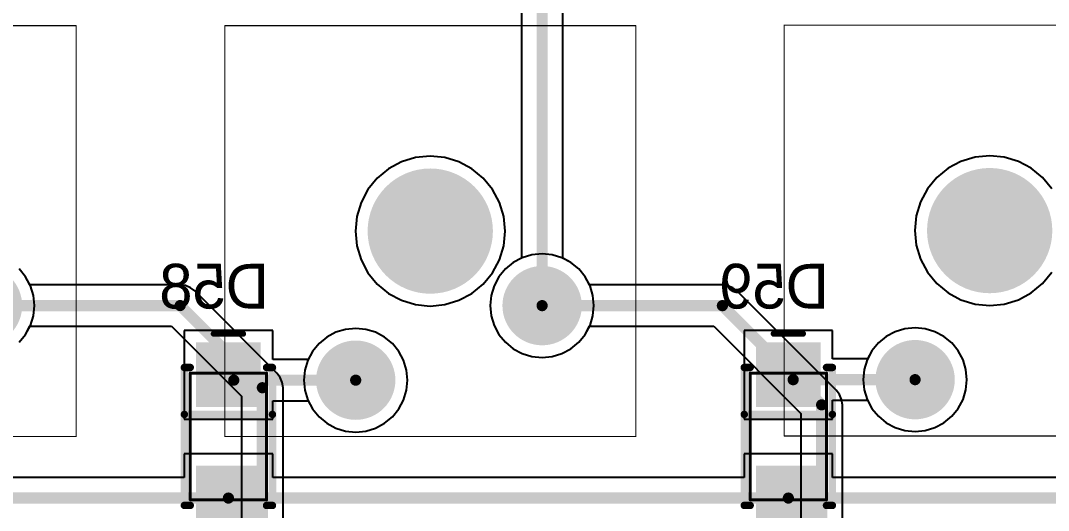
# Model space of a CAD drawing. Header units: millimetres. Extents: x 25 to 374, y 23 to 150.
# Drawn here: x 168.7 to 203.72, y 63.58 to 80.27 of the extents above; entities that cross this region are included whole.
import ezdxf

# ---------------------------------------------------------------- set-up
doc = ezdxf.new("R2010")
doc.units = ezdxf.units.MM
for name, color, linetype in [('BottomLayer', 5, 'Continuous'), ('BottomOverlay', 54, 'Continuous'), ('BottomPaste', 16, 'Continuous'), ('BottomSolder', 6, 'Continuous'), ('Mechanical1', 6, 'Continuous'), ('Mechanical13', 56, 'Continuous'), ('Mechanical15', 56, 'Continuous'), ('MultiLayer', 9, 'Continuous'), ('PadHoleLayer', 156, 'Continuous'), ('TopLayer', 1, 'Continuous'), ('TopSolder', 216, 'Continuous')]:
    doc.layers.add(name, color=color, linetype=linetype)

# ---------------------------------------------------------------- blocks, each defined once
blk = doc.blocks.new('SMA_DO_214AC__S1_B_86')
at = {"layer": 'BottomLayer'}
for points in [[(-1.1, -1), (-1.1, 1), (-3.1, -1), (-3.1, 1)], [(3.1, -1), (3.1, 1), (1.1, -1), (1.1, 1)]]:
    blk.add_solid(points, dxfattribs=at)
at = {"layer": 'BottomOverlay', "const_width": 0.254}
for points in [[(-2.35, 1.3), (-2.35, 1.5)], [(2.35, 1.5), (-2.35, 1.5)], [(-0.75, -1.5), (-0.75, 1.5)], [(2.35, 1.3), (2.35, 1.5)], [(-2.35, -1.5), (-2.35, -1.3)], [(2.35, -1.5), (-2.35, -1.5)], [(2.35, -1.5), (2.35, -1.3)]]:
    blk.add_lwpolyline(points, dxfattribs=at)
at = {"layer": 'BottomOverlay', "const_width": 0.127}
for points in [[(-2.414, 1.5, 1), (-2.287, 1.5, 1)], [(-2.414, 1.5, 1), (-2.287, 1.5, 1)], [(-2.414, 1.3, 1), (-2.287, 1.3, 1)], [(-0.814, 1.5, 1), (-0.687, 1.5, 1)], [(2.287, 1.5, 1), (2.414, 1.5, 1)], [(2.287, 1.5, 1), (2.414, 1.5, 1)], [(2.287, 1.3, 1), (2.414, 1.3, 1)], [(-2.414, -1.3, 1), (-2.287, -1.3, 1)], [(-2.414, -1.5, 1), (-2.287, -1.5, 1)], [(-2.414, -1.5, 1), (-2.287, -1.5, 1)], [(-0.814, -1.5, 1), (-0.687, -1.5, 1)], [(2.287, -1.3, 1), (2.414, -1.3, 1)], [(2.287, -1.5, 1), (2.414, -1.5, 1)], [(2.287, -1.5, 1), (2.414, -1.5, 1)]]:
    blk.add_lwpolyline(points, format="xyb", close=True, dxfattribs=at)
at = {"layer": 'BottomPaste'}
for points in [[(-1.1, -1), (-1.1, 1), (-3.1, -1), (-3.1, 1)], [(3.1, -1), (3.1, 1), (1.1, -1), (1.1, 1)]]:
    blk.add_solid(points, dxfattribs=at)
at = {"layer": 'BottomSolder'}
for points in [[(-0.998, -1.102), (-0.998, 1.102), (-3.202, -1.102), (-3.202, 1.102)], [(3.202, -1.102), (3.202, 1.102), (0.998, -1.102), (0.998, 1.102)]]:
    blk.add_solid(points, dxfattribs=at)
at = {"layer": 'Mechanical13', "const_width": 0.1}
for points in [[(2.16, 1.3), (-2.16, 1.3)], [(-2.16, -1.3), (-2.16, 1.3)], [(2.16, -1.3), (2.16, 1.3)], [(2.16, -1.3), (-2.16, -1.3)]]:
    blk.add_lwpolyline(points, dxfattribs=at)
at = {"layer": 'Mechanical13', "const_width": 0.05}
for points in [[(-2.185, 1.3, 1), (-2.135, 1.3, 1)], [(-2.185, 1.3, 1), (-2.135, 1.3, 1)], [(2.135, 1.3, 1), (2.185, 1.3, 1)], [(2.135, 1.3, 1), (2.185, 1.3, 1)], [(-2.185, -1.3, 1), (-2.135, -1.3, 1)], [(-2.185, -1.3, 1), (-2.135, -1.3, 1)], [(2.135, -1.3, 1), (2.185, -1.3, 1)], [(2.135, -1.3, 1), (2.185, -1.3, 1)]]:
    blk.add_lwpolyline(points, format="xyb", close=True, dxfattribs=at)
at = {"layer": 'Mechanical15', "const_width": 0.203}
for points in [[(-3.5, -0.5), (-3.5, 0.5)], [(3.9, -0.5), (3.9, 0.5)], [(4.4, 0), (3.4, 0)]]:
    blk.add_lwpolyline(points, dxfattribs=at)
at = {"layer": 'Mechanical15', "const_width": 0.102}
for points in [[(-3.551, 0.5, 1), (-3.449, 0.5, 1)], [(3.849, 0.5, 1), (3.951, 0.5, 1)], [(3.349, 0, 1), (3.451, 0, 1)], [(4.349, 0, 1), (4.451, 0, 1)], [(-3.551, -0.5, 1), (-3.449, -0.5, 1)], [(3.849, -0.5, 1), (3.951, -0.5, 1)]]:
    blk.add_lwpolyline(points, format="xyb", close=True, dxfattribs=at)
blk = doc.blocks.new('SMA_DO_214AC__S1_B_87')
at = {"layer": 'BottomLayer'}
for points in [[(-1.1, -1), (-1.1, 1), (-3.1, -1), (-3.1, 1)], [(3.1, -1), (3.1, 1), (1.1, -1), (1.1, 1)]]:
    blk.add_solid(points, dxfattribs=at)
at = {"layer": 'BottomOverlay', "const_width": 0.254}
for points in [[(-2.35, 1.3), (-2.35, 1.5)], [(2.35, 1.5), (-2.35, 1.5)], [(-0.75, -1.5), (-0.75, 1.5)], [(2.35, 1.3), (2.35, 1.5)], [(-2.35, -1.5), (-2.35, -1.3)], [(2.35, -1.5), (-2.35, -1.5)], [(2.35, -1.5), (2.35, -1.3)]]:
    blk.add_lwpolyline(points, dxfattribs=at)
at = {"layer": 'BottomOverlay', "const_width": 0.127}
for points in [[(-2.414, 1.5, 1), (-2.287, 1.5, 1)], [(-2.414, 1.5, 1), (-2.287, 1.5, 1)], [(-2.414, 1.3, 1), (-2.287, 1.3, 1)], [(-0.814, 1.5, 1), (-0.687, 1.5, 1)], [(2.287, 1.5, 1), (2.414, 1.5, 1)], [(2.287, 1.5, 1), (2.414, 1.5, 1)], [(2.287, 1.3, 1), (2.414, 1.3, 1)], [(-2.414, -1.3, 1), (-2.287, -1.3, 1)], [(-2.414, -1.5, 1), (-2.287, -1.5, 1)], [(-2.414, -1.5, 1), (-2.287, -1.5, 1)], [(-0.814, -1.5, 1), (-0.687, -1.5, 1)], [(2.287, -1.3, 1), (2.414, -1.3, 1)], [(2.287, -1.5, 1), (2.414, -1.5, 1)], [(2.287, -1.5, 1), (2.414, -1.5, 1)]]:
    blk.add_lwpolyline(points, format="xyb", close=True, dxfattribs=at)
at = {"layer": 'BottomPaste'}
for points in [[(-1.1, -1), (-1.1, 1), (-3.1, -1), (-3.1, 1)], [(3.1, -1), (3.1, 1), (1.1, -1), (1.1, 1)]]:
    blk.add_solid(points, dxfattribs=at)
at = {"layer": 'BottomSolder'}
for points in [[(-0.998, -1.102), (-0.998, 1.102), (-3.202, -1.102), (-3.202, 1.102)], [(3.202, -1.102), (3.202, 1.102), (0.998, -1.102), (0.998, 1.102)]]:
    blk.add_solid(points, dxfattribs=at)
at = {"layer": 'Mechanical13', "const_width": 0.1}
for points in [[(2.16, 1.3), (-2.16, 1.3)], [(-2.16, -1.3), (-2.16, 1.3)], [(2.16, -1.3), (2.16, 1.3)], [(2.16, -1.3), (-2.16, -1.3)]]:
    blk.add_lwpolyline(points, dxfattribs=at)
at = {"layer": 'Mechanical13', "const_width": 0.05}
for points in [[(-2.185, 1.3, 1), (-2.135, 1.3, 1)], [(-2.185, 1.3, 1), (-2.135, 1.3, 1)], [(2.135, 1.3, 1), (2.185, 1.3, 1)], [(2.135, 1.3, 1), (2.185, 1.3, 1)], [(-2.185, -1.3, 1), (-2.135, -1.3, 1)], [(-2.185, -1.3, 1), (-2.135, -1.3, 1)], [(2.135, -1.3, 1), (2.185, -1.3, 1)], [(2.135, -1.3, 1), (2.185, -1.3, 1)]]:
    blk.add_lwpolyline(points, format="xyb", close=True, dxfattribs=at)
at = {"layer": 'Mechanical15', "const_width": 0.203}
for points in [[(-3.5, -0.5), (-3.5, 0.5)], [(3.9, -0.5), (3.9, 0.5)], [(4.4, 0), (3.4, 0)]]:
    blk.add_lwpolyline(points, dxfattribs=at)
at = {"layer": 'Mechanical15', "const_width": 0.102}
for points in [[(-3.551, 0.5, 1), (-3.449, 0.5, 1)], [(3.849, 0.5, 1), (3.951, 0.5, 1)], [(3.349, 0, 1), (3.451, 0, 1)], [(4.349, 0, 1), (4.451, 0, 1)], [(-3.551, -0.5, 1), (-3.449, -0.5, 1)], [(3.849, -0.5, 1), (3.951, -0.5, 1)]]:
    blk.add_lwpolyline(points, format="xyb", close=True, dxfattribs=at)
blk = doc.blocks.new('MX_SW_3_177')
at = {"layer": 'BottomLayer'}
for points, const_width in [([(-1.016, 0, 1), (1.016, 0, 1)], 2.032), ([(3.185, -2.54, 1), (4.435, -2.54, 1)], 1.25), ([(-3.165, -5.08, 1), (-1.915, -5.08, 1)], 1.25)]:
    blk.add_lwpolyline(points, format="xyb", close=True, dxfattribs=dict(at, const_width=const_width))
at = {"layer": 'BottomSolder'}
for points, const_width in [([(-1.067, 0, 1), (1.067, 0, 1)], 2.134), ([(3.134, -2.54, 1), (4.486, -2.54, 1)], 1.352), ([(-3.216, -5.08, 1), (-1.864, -5.08, 1)], 1.352)]:
    blk.add_lwpolyline(points, format="xyb", close=True, dxfattribs=dict(at, const_width=const_width))
at = {"layer": 'Mechanical1', "const_width": 0.0381}
for points in [[(-7, -7), (-7, 7)], [(-7, 7), (7, 7)], [(7, -7), (7, 7)], [(-7, -7), (7, -7)]]:
    blk.add_lwpolyline(points, dxfattribs=at)
at = {"layer": 'Mechanical1', "const_width": 0.0191}
for points in [[(-7.01, 7, 1), (-6.99, 7, 1)], [(-7.01, 7, 1), (-6.99, 7, 1)], [(6.99, 7, 1), (7.01, 7, 1)], [(6.99, 7, 1), (7.01, 7, 1)], [(-7.01, -7, 1), (-6.99, -7, 1)], [(-7.01, -7, 1), (-6.99, -7, 1)], [(6.99, -7, 1), (7.01, -7, 1)], [(6.99, -7, 1), (7.01, -7, 1)]]:
    blk.add_lwpolyline(points, format="xyb", close=True, dxfattribs=at)
at = {"layer": 'MultiLayer'}
for points, const_width in [([(-1.016, 0, 1), (1.016, 0, 1)], 2.032), ([(3.185, -2.54, 1), (4.435, -2.54, 1)], 1.25), ([(-3.165, -5.08, 1), (-1.915, -5.08, 1)], 1.25)]:
    blk.add_lwpolyline(points, format="xyb", close=True, dxfattribs=dict(at, const_width=const_width))
at = {"layer": 'PadHoleLayer'}
for points, const_width in [([(-1.016, 0, 1), (1.016, 0, 1)], 2.032), ([(3.435, -2.54, 1), (4.185, -2.54, 1)], 0.75), ([(-2.915, -5.08, 1), (-2.165, -5.08, 1)], 0.75)]:
    blk.add_lwpolyline(points, format="xyb", close=True, dxfattribs=dict(at, const_width=const_width))
at = {"layer": 'TopLayer'}
for points, const_width in [([(-1.016, 0, 1), (1.016, 0, 1)], 2.032), ([(3.185, -2.54, 1), (4.435, -2.54, 1)], 1.25), ([(-3.165, -5.08, 1), (-1.915, -5.08, 1)], 1.25)]:
    blk.add_lwpolyline(points, format="xyb", close=True, dxfattribs=dict(at, const_width=const_width))
at = {"layer": 'TopSolder'}
for points, const_width in [([(-1.067, 0, 1), (1.067, 0, 1)], 2.134), ([(3.134, -2.54, 1), (4.486, -2.54, 1)], 1.352), ([(-3.216, -5.08, 1), (-1.864, -5.08, 1)], 1.352)]:
    blk.add_lwpolyline(points, format="xyb", close=True, dxfattribs=dict(at, const_width=const_width))
blk = doc.blocks.new('MX_SW_3_178')
at = {"layer": 'BottomLayer'}
for points, const_width in [([(-1.016, 0, 1), (1.016, 0, 1)], 2.032), ([(3.185, -2.54, 1), (4.435, -2.54, 1)], 1.25), ([(-3.165, -5.08, 1), (-1.915, -5.08, 1)], 1.25)]:
    blk.add_lwpolyline(points, format="xyb", close=True, dxfattribs=dict(at, const_width=const_width))
at = {"layer": 'BottomSolder'}
for points, const_width in [([(-1.067, 0, 1), (1.067, 0, 1)], 2.134), ([(3.134, -2.54, 1), (4.486, -2.54, 1)], 1.352), ([(-3.216, -5.08, 1), (-1.864, -5.08, 1)], 1.352)]:
    blk.add_lwpolyline(points, format="xyb", close=True, dxfattribs=dict(at, const_width=const_width))
at = {"layer": 'Mechanical1', "const_width": 0.0381}
for points in [[(-7, -7), (-7, 7)], [(-7, 7), (7, 7)], [(7, -7), (7, 7)], [(-7, -7), (7, -7)]]:
    blk.add_lwpolyline(points, dxfattribs=at)
at = {"layer": 'Mechanical1', "const_width": 0.0191}
for points in [[(-7.01, 7, 1), (-6.99, 7, 1)], [(-7.01, 7, 1), (-6.99, 7, 1)], [(6.99, 7, 1), (7.01, 7, 1)], [(6.99, 7, 1), (7.01, 7, 1)], [(-7.01, -7, 1), (-6.99, -7, 1)], [(-7.01, -7, 1), (-6.99, -7, 1)], [(6.99, -7, 1), (7.01, -7, 1)], [(6.99, -7, 1), (7.01, -7, 1)]]:
    blk.add_lwpolyline(points, format="xyb", close=True, dxfattribs=at)
at = {"layer": 'MultiLayer'}
for points, const_width in [([(-1.016, 0, 1), (1.016, 0, 1)], 2.032), ([(3.185, -2.54, 1), (4.435, -2.54, 1)], 1.25), ([(-3.165, -5.08, 1), (-1.915, -5.08, 1)], 1.25)]:
    blk.add_lwpolyline(points, format="xyb", close=True, dxfattribs=dict(at, const_width=const_width))
at = {"layer": 'PadHoleLayer'}
for points, const_width in [([(-1.016, 0, 1), (1.016, 0, 1)], 2.032), ([(3.435, -2.54, 1), (4.185, -2.54, 1)], 0.75), ([(-2.915, -5.08, 1), (-2.165, -5.08, 1)], 0.75)]:
    blk.add_lwpolyline(points, format="xyb", close=True, dxfattribs=dict(at, const_width=const_width))
at = {"layer": 'TopLayer'}
for points, const_width in [([(-1.016, 0, 1), (1.016, 0, 1)], 2.032), ([(3.185, -2.54, 1), (4.435, -2.54, 1)], 1.25), ([(-3.165, -5.08, 1), (-1.915, -5.08, 1)], 1.25)]:
    blk.add_lwpolyline(points, format="xyb", close=True, dxfattribs=dict(at, const_width=const_width))
at = {"layer": 'TopSolder'}
for points, const_width in [([(-1.067, 0, 1), (1.067, 0, 1)], 2.134), ([(3.134, -2.54, 1), (4.486, -2.54, 1)], 1.352), ([(-3.216, -5.08, 1), (-1.864, -5.08, 1)], 1.352)]:
    blk.add_lwpolyline(points, format="xyb", close=True, dxfattribs=dict(at, const_width=const_width))
blk = doc.blocks.new('MX_SW_3_179')
at = {"layer": 'BottomLayer'}
for points, const_width in [([(-1.016, 0, 1), (1.016, 0, 1)], 2.032), ([(3.185, -2.54, 1), (4.435, -2.54, 1)], 1.25), ([(-3.165, -5.08, 1), (-1.915, -5.08, 1)], 1.25)]:
    blk.add_lwpolyline(points, format="xyb", close=True, dxfattribs=dict(at, const_width=const_width))
at = {"layer": 'BottomSolder'}
for points, const_width in [([(-1.067, 0, 1), (1.067, 0, 1)], 2.134), ([(3.134, -2.54, 1), (4.486, -2.54, 1)], 1.352), ([(-3.216, -5.08, 1), (-1.864, -5.08, 1)], 1.352)]:
    blk.add_lwpolyline(points, format="xyb", close=True, dxfattribs=dict(at, const_width=const_width))
at = {"layer": 'Mechanical1', "const_width": 0.0381}
for points in [[(-7, -7), (-7, 7)], [(-7, 7), (7, 7)], [(7, -7), (7, 7)], [(-7, -7), (7, -7)]]:
    blk.add_lwpolyline(points, dxfattribs=at)
at = {"layer": 'Mechanical1', "const_width": 0.0191}
for points in [[(-7.01, 7, 1), (-6.99, 7, 1)], [(-7.01, 7, 1), (-6.99, 7, 1)], [(6.99, 7, 1), (7.01, 7, 1)], [(6.99, 7, 1), (7.01, 7, 1)], [(-7.01, -7, 1), (-6.99, -7, 1)], [(-7.01, -7, 1), (-6.99, -7, 1)], [(6.99, -7, 1), (7.01, -7, 1)], [(6.99, -7, 1), (7.01, -7, 1)]]:
    blk.add_lwpolyline(points, format="xyb", close=True, dxfattribs=at)
at = {"layer": 'MultiLayer'}
for points, const_width in [([(-1.016, 0, 1), (1.016, 0, 1)], 2.032), ([(3.185, -2.54, 1), (4.435, -2.54, 1)], 1.25), ([(-3.165, -5.08, 1), (-1.915, -5.08, 1)], 1.25)]:
    blk.add_lwpolyline(points, format="xyb", close=True, dxfattribs=dict(at, const_width=const_width))
at = {"layer": 'PadHoleLayer'}
for points, const_width in [([(-1.016, 0, 1), (1.016, 0, 1)], 2.032), ([(3.435, -2.54, 1), (4.185, -2.54, 1)], 0.75), ([(-2.915, -5.08, 1), (-2.165, -5.08, 1)], 0.75)]:
    blk.add_lwpolyline(points, format="xyb", close=True, dxfattribs=dict(at, const_width=const_width))
at = {"layer": 'TopLayer'}
for points, const_width in [([(-1.016, 0, 1), (1.016, 0, 1)], 2.032), ([(3.185, -2.54, 1), (4.435, -2.54, 1)], 1.25), ([(-3.165, -5.08, 1), (-1.915, -5.08, 1)], 1.25)]:
    blk.add_lwpolyline(points, format="xyb", close=True, dxfattribs=dict(at, const_width=const_width))
at = {"layer": 'TopSolder'}
for points, const_width in [([(-1.067, 0, 1), (1.067, 0, 1)], 2.134), ([(3.134, -2.54, 1), (4.486, -2.54, 1)], 1.352), ([(-3.216, -5.08, 1), (-1.864, -5.08, 1)], 1.352)]:
    blk.add_lwpolyline(points, format="xyb", close=True, dxfattribs=dict(at, const_width=const_width))

msp = doc.modelspace()

# ---------------------------------------------------------------- linework, layer by layer
at = {"layer": 'BottomLayer'}
for p, q in [((182.659, 75.651), (182.161, 75.602)), ((183.157, 75.602), (182.659, 75.651)), ((201.714, 75.669), (201.216, 75.62)), ((202.212, 75.62), (201.714, 75.669)), ((181.682, 75.457), (181.241, 75.221)), ((182.161, 75.602), (181.682, 75.457)), ((183.636, 75.457), (183.157, 75.602)), ((184.077, 75.221), (183.636, 75.457)), ((200.737, 75.474), (200.296, 75.239)), ((201.216, 75.62), (200.737, 75.474)), ((202.691, 75.474), (202.212, 75.62)), ((203.132, 75.239), (202.691, 75.474)), ((181.241, 75.221), (180.854, 74.903)), ((184.464, 74.903), (184.077, 75.221)), ((200.296, 75.239), (199.909, 74.921)), ((203.519, 74.921), (203.132, 75.239)), ((180.854, 74.903), (180.537, 74.517)), ((184.781, 74.517), (184.464, 74.903)), ((199.909, 74.921), (199.592, 74.534)), ((203.836, 74.534), (203.519, 74.921)), ((180.537, 74.517), (180.301, 74.075)), ((185.017, 74.075), (184.781, 74.517)), ((199.592, 74.534), (199.356, 74.093)), ((180.301, 74.075), (180.156, 73.597)), ((185.162, 73.597), (185.017, 74.075)), ((199.356, 74.093), (199.211, 73.614)), ((180.156, 73.597), (180.107, 73.099)), ((185.211, 73.099), (185.162, 73.597)), ((199.211, 73.614), (199.162, 73.116)), ((180.107, 73.099), (180.156, 72.601)), ((185.162, 72.601), (185.211, 73.099)), ((199.162, 73.116), (199.211, 72.619)), ((180.156, 72.601), (180.301, 72.122)), ((185.017, 72.122), (185.162, 72.601)), ((199.211, 72.619), (199.356, 72.14)), ((185.793, 72.191), (185.488, 72.027)), ((186.124, 72.291), (185.793, 72.191)), ((186.469, 72.325), (186.124, 72.291)), ((186.814, 72.291), (186.469, 72.325)), ((187.145, 72.191), (186.814, 72.291)), ((187.45, 72.027), (187.145, 72.191)), ((199.356, 72.14), (199.592, 71.698)), ((168.875, 71.543), (168.655, 71.81)), ((180.301, 72.122), (180.537, 71.681)), ((184.781, 71.681), (185.017, 72.122)), ((185.22, 71.808), (185, 71.54)), ((185.488, 72.027), (185.22, 71.808)), ((187.718, 71.808), (187.45, 72.027)), ((187.938, 71.54), (187.718, 71.808)), ((169.038, 71.237), (168.875, 71.543)), ((180.537, 71.681), (180.854, 71.294)), ((184.464, 71.294), (184.781, 71.681)), ((185, 71.54), (184.837, 71.235)), ((188.101, 71.235), (187.938, 71.54)), ((199.592, 71.698), (199.909, 71.312)), ((203.519, 71.312), (203.836, 71.698)), ((169.139, 70.906), (169.038, 71.237)), ((180.854, 71.294), (181.241, 70.977)), ((184.077, 70.977), (184.464, 71.294)), ((184.837, 71.235), (184.736, 70.903)), ((188.202, 70.903), (188.101, 71.235)), ((199.909, 71.312), (200.296, 70.994)), ((203.132, 70.994), (203.519, 71.312)), ((169.173, 70.561), (169.139, 70.906)), ((181.241, 70.977), (181.682, 70.741)), ((181.682, 70.741), (182.161, 70.595)), ((183.157, 70.595), (183.636, 70.741)), ((183.636, 70.741), (184.077, 70.977)), ((184.736, 70.903), (184.703, 70.559)), ((188.236, 70.559), (188.202, 70.903)), ((200.296, 70.994), (200.737, 70.758)), ((200.737, 70.758), (201.216, 70.613)), ((202.212, 70.613), (202.691, 70.758)), ((202.691, 70.758), (203.132, 70.994)), ((169.139, 70.217), (169.173, 70.561)), ((182.161, 70.595), (182.659, 70.546)), ((182.659, 70.546), (183.157, 70.595)), ((184.703, 70.559), (184.736, 70.214)), ((188.202, 70.214), (188.236, 70.559)), ((201.216, 70.613), (201.714, 70.564)), ((201.714, 70.564), (202.212, 70.613)), ((169.038, 69.885), (169.139, 70.217)), ((184.736, 70.214), (184.837, 69.883)), ((188.101, 69.883), (188.202, 70.214)), ((168.875, 69.58), (169.038, 69.885)), ((177.291, 69.709), (174.275, 69.709)), ((174.275, 69.709), (174.275, 66.693)), ((177.291, 68.723), (177.291, 69.709)), ((179.774, 69.751), (179.443, 69.651)), ((180.119, 69.785), (179.774, 69.751)), ((180.464, 69.751), (180.119, 69.785)), ((180.795, 69.651), (180.464, 69.751)), ((184.837, 69.883), (185, 69.577)), ((187.938, 69.577), (188.101, 69.883)), ((196.364, 69.709), (193.348, 69.709)), ((193.348, 69.709), (193.348, 66.693)), ((196.364, 68.741), (196.364, 69.709)), ((198.829, 69.769), (198.498, 69.668)), ((199.174, 69.803), (198.829, 69.769)), ((199.519, 69.769), (199.174, 69.803)), ((199.85, 69.668), (199.519, 69.769)), ((168.655, 69.312), (168.875, 69.58)), ((179.138, 69.487), (178.87, 69.268)), ((179.443, 69.651), (179.138, 69.487)), ((181.1, 69.487), (180.795, 69.651)), ((181.368, 69.268), (181.1, 69.487)), ((185, 69.577), (185.22, 69.31)), ((187.718, 69.31), (187.938, 69.577)), ((198.193, 69.505), (197.925, 69.286)), ((198.498, 69.668), (198.193, 69.505)), ((200.156, 69.505), (199.85, 69.668)), ((200.423, 69.286), (200.156, 69.505)), ((178.65, 69), (178.502, 68.723)), ((178.87, 69.268), (178.65, 69)), ((181.588, 69), (181.368, 69.268)), ((181.751, 68.695), (181.588, 69)), ((185.22, 69.31), (185.488, 69.09)), ((185.488, 69.09), (185.793, 68.927)), ((187.145, 68.927), (187.45, 69.09)), ((187.45, 69.09), (187.718, 69.31)), ((197.705, 69.018), (197.557, 68.741)), ((197.925, 69.286), (197.705, 69.018)), ((200.643, 69.018), (200.423, 69.286)), ((200.806, 68.712), (200.643, 69.018)), ((178.502, 68.723), (177.291, 68.723)), ((181.852, 68.363), (181.751, 68.695)), ((185.793, 68.927), (186.124, 68.826)), ((186.124, 68.826), (186.469, 68.792)), ((186.469, 68.792), (186.814, 68.826)), ((186.814, 68.826), (187.145, 68.927)), ((197.557, 68.741), (196.364, 68.741)), ((200.907, 68.381), (200.806, 68.712)), ((181.886, 68.019), (181.852, 68.363)), ((200.941, 68.036), (200.907, 68.381)), ((181.852, 67.674), (181.886, 68.019)), ((200.907, 67.692), (200.941, 68.036)), ((181.751, 67.343), (181.852, 67.674)), ((200.806, 67.36), (200.907, 67.692)), ((177.291, 66.693), (177.291, 67.314)), ((177.291, 67.314), (178.502, 67.314)), ((178.502, 67.314), (178.65, 67.037)), ((181.588, 67.037), (181.751, 67.343)), ((196.364, 66.693), (196.364, 67.332)), ((196.364, 67.332), (197.557, 67.332)), ((197.557, 67.332), (197.705, 67.055)), ((200.643, 67.055), (200.806, 67.36)), ((178.65, 67.037), (178.87, 66.77)), ((181.368, 66.77), (181.588, 67.037)), ((197.705, 67.055), (197.925, 66.787)), ((200.423, 66.787), (200.643, 67.055)), ((174.275, 66.693), (177.291, 66.693)), ((178.87, 66.77), (179.138, 66.55)), ((179.138, 66.55), (179.443, 66.387)), ((180.795, 66.387), (181.1, 66.55)), ((181.1, 66.55), (181.368, 66.77)), ((193.348, 66.693), (196.364, 66.693)), ((197.925, 66.787), (198.193, 66.568)), ((198.193, 66.568), (198.498, 66.404)), ((199.85, 66.404), (200.156, 66.568)), ((200.156, 66.568), (200.423, 66.787)), ((179.443, 66.387), (179.774, 66.286)), ((179.774, 66.286), (180.119, 66.252)), ((180.119, 66.252), (180.464, 66.286)), ((180.464, 66.286), (180.795, 66.387)), ((198.498, 66.404), (198.829, 66.304)), ((198.829, 66.304), (199.174, 66.27)), ((199.174, 66.27), (199.519, 66.304)), ((199.519, 66.304), (199.85, 66.404)), ((177.291, 65.509), (174.275, 65.509)), ((174.275, 65.509), (174.275, 64.705)), ((177.291, 64.705), (177.291, 65.509)), ((196.364, 65.509), (193.348, 65.509)), ((193.348, 65.509), (193.348, 64.705)), ((196.364, 64.705), (196.364, 65.509)), ((174.275, 64.705), (158.218, 64.705)), ((193.348, 64.705), (177.291, 64.705)), ((212.421, 64.705), (196.364, 64.705))]:
    msp.add_line(p, q, dxfattribs=at)
at = {"layer": 'BottomLayer', "const_width": 0.381}
for points in [[(175.966, 68.019), (180.119, 68.019)], [(195.021, 68.036), (199.174, 68.036)], [(156.71, 64.001), (175.783, 64.001)], [(175.783, 64.001), (194.856, 64.001)], [(194.856, 64.001), (213.929, 64.001)]]:
    msp.add_lwpolyline(points, dxfattribs=at)
at = {"layer": 'BottomLayer', "const_width": 0.191}
for points in [[(175.87, 68.019, 1), (176.061, 68.019, 1)], [(180.024, 68.019, 1), (180.214, 68.019, 1)], [(194.925, 68.036, 1), (195.116, 68.036, 1)], [(199.079, 68.036, 1), (199.269, 68.036, 1)], [(175.688, 64.001, 1), (175.878, 64.001, 1)], [(175.688, 64.001, 1), (175.878, 64.001, 1)], [(194.761, 64.001, 1), (194.951, 64.001, 1)], [(194.761, 64.001, 1), (194.951, 64.001, 1)]]:
    msp.add_lwpolyline(points, format="xyb", close=True, dxfattribs=at)
at = {"layer": 'Mechanical1', "const_width": 0.0127}
for points in [[(156.607, 80.105), (170.607, 80.105)], [(170.607, 66.106), (170.607, 80.105)], [(175.657, 80.105), (189.657, 80.105)], [(175.657, 66.106), (175.657, 80.105)], [(189.657, 66.106), (189.657, 80.105)], [(194.707, 80.105), (208.707, 80.105)], [(194.707, 66.106), (194.707, 80.105)], [(156.607, 66.106), (170.607, 66.106)], [(175.657, 66.106), (189.657, 66.106)], [(194.707, 66.106), (208.707, 66.106)]]:
    msp.add_lwpolyline(points, dxfattribs=at)
at = {"layer": 'Mechanical1', "const_width": 0.00635}
for points in [[(170.604, 80.105, 1), (170.61, 80.105, 1)], [(170.604, 80.105, 1), (170.61, 80.105, 1)], [(175.654, 80.105, 1), (175.66, 80.105, 1)], [(175.654, 80.105, 1), (175.66, 80.105, 1)], [(189.654, 80.105, 1), (189.66, 80.105, 1)], [(189.654, 80.105, 1), (189.66, 80.105, 1)], [(194.704, 80.105, 1), (194.71, 80.105, 1)], [(194.704, 80.105, 1), (194.71, 80.105, 1)], [(170.604, 66.106, 1), (170.61, 66.106, 1)], [(170.604, 66.106, 1), (170.61, 66.106, 1)], [(175.654, 66.106, 1), (175.66, 66.106, 1)], [(175.654, 66.106, 1), (175.66, 66.106, 1)], [(189.654, 66.106, 1), (189.66, 66.106, 1)], [(189.654, 66.106, 1), (189.66, 66.106, 1)], [(194.704, 66.106, 1), (194.71, 66.106, 1)], [(194.704, 66.106, 1), (194.71, 66.106, 1)]]:
    msp.add_lwpolyline(points, format="xyb", close=True, dxfattribs=at)
at = {"layer": 'TopLayer'}
for p, q in [((187.174, 72.175), (187.174, 87.892)), ((185.764, 87.6), (185.764, 72.175)), ((182.659, 75.651), (182.161, 75.602)), ((183.157, 75.602), (182.659, 75.651)), ((201.714, 75.669), (201.216, 75.62)), ((202.212, 75.62), (201.714, 75.669)), ((181.682, 75.457), (181.241, 75.221)), ((182.161, 75.602), (181.682, 75.457)), ((183.636, 75.457), (183.157, 75.602)), ((184.077, 75.221), (183.636, 75.457)), ((200.737, 75.474), (200.296, 75.239)), ((201.216, 75.62), (200.737, 75.474)), ((202.691, 75.474), (202.212, 75.62)), ((203.132, 75.239), (202.691, 75.474)), ((181.241, 75.221), (180.854, 74.903)), ((184.464, 74.903), (184.077, 75.221)), ((200.296, 75.239), (199.909, 74.921)), ((203.519, 74.921), (203.132, 75.239)), ((180.854, 74.903), (180.537, 74.517)), ((184.781, 74.517), (184.464, 74.903)), ((199.909, 74.921), (199.592, 74.534)), ((203.836, 74.534), (203.519, 74.921)), ((180.537, 74.517), (180.301, 74.075)), ((185.017, 74.075), (184.781, 74.517)), ((199.592, 74.534), (199.356, 74.093)), ((180.301, 74.075), (180.156, 73.597)), ((185.162, 73.597), (185.017, 74.075)), ((199.356, 74.093), (199.211, 73.614)), ((180.156, 73.597), (180.107, 73.099)), ((185.211, 73.099), (185.162, 73.597)), ((199.211, 73.614), (199.162, 73.116)), ((180.107, 73.099), (180.156, 72.601)), ((185.162, 72.601), (185.211, 73.099)), ((199.162, 73.116), (199.211, 72.619)), ((180.156, 72.601), (180.301, 72.122)), ((185.017, 72.122), (185.162, 72.601)), ((199.211, 72.619), (199.356, 72.14)), ((185.764, 72.175), (185.488, 72.027)), ((187.45, 72.027), (187.174, 72.175)), ((199.356, 72.14), (199.592, 71.698)), ((168.875, 71.543), (168.655, 71.81)), ((180.301, 72.122), (180.537, 71.681)), ((184.781, 71.681), (185.017, 72.122)), ((185.22, 71.808), (185, 71.54)), ((185.488, 72.027), (185.22, 71.808)), ((187.718, 71.808), (187.45, 72.027)), ((187.938, 71.54), (187.718, 71.808)), ((169.023, 71.266), (168.875, 71.543)), ((180.537, 71.681), (180.854, 71.294)), ((184.464, 71.294), (184.781, 71.681)), ((185, 71.54), (184.837, 71.235)), ((188.086, 71.263), (187.938, 71.54)), ((199.592, 71.698), (199.909, 71.312)), ((203.519, 71.312), (203.836, 71.698)), ((174.14, 71.266), (169.023, 71.266)), ((174.322, 71.242), (174.14, 71.266)), ((174.492, 71.171), (174.322, 71.242)), ((174.638, 71.059), (174.492, 71.171)), ((180.854, 71.294), (181.241, 70.977)), ((184.077, 70.977), (184.464, 71.294)), ((184.837, 71.235), (184.736, 70.903)), ((192.611, 71.263), (188.086, 71.263)), ((192.793, 71.239), (192.611, 71.263)), ((192.963, 71.169), (192.793, 71.239)), ((193.109, 71.057), (192.963, 71.169)), ((199.909, 71.312), (200.296, 70.994)), ((203.132, 70.994), (203.519, 71.312)), ((177.437, 68.26), (174.638, 71.059)), ((181.241, 70.977), (181.682, 70.741)), ((181.682, 70.741), (182.161, 70.595)), ((183.157, 70.595), (183.636, 70.741)), ((183.636, 70.741), (184.077, 70.977)), ((184.736, 70.903), (184.703, 70.559)), ((196.49, 67.676), (193.109, 71.057)), ((200.296, 70.994), (200.737, 70.758)), ((200.737, 70.758), (201.216, 70.613)), ((202.212, 70.613), (202.691, 70.758)), ((202.691, 70.758), (203.132, 70.994)), ((182.161, 70.595), (182.659, 70.546)), ((182.659, 70.546), (183.157, 70.595)), ((184.703, 70.559), (184.736, 70.214)), ((201.216, 70.613), (201.714, 70.564)), ((201.714, 70.564), (202.212, 70.613)), ((184.736, 70.214), (184.837, 69.883)), ((168.875, 69.58), (169.023, 69.857)), ((169.023, 69.857), (173.848, 69.857)), ((173.848, 69.857), (176.234, 67.47)), ((179.774, 69.751), (179.443, 69.651)), ((180.119, 69.785), (179.774, 69.751)), ((180.464, 69.751), (180.119, 69.785)), ((180.795, 69.651), (180.464, 69.751)), ((184.837, 69.883), (185, 69.577)), ((187.938, 69.577), (188.086, 69.854)), ((188.086, 69.854), (192.319, 69.854)), ((192.319, 69.854), (195.287, 66.886)), ((198.829, 69.769), (198.498, 69.668)), ((199.174, 69.803), (198.829, 69.769)), ((199.519, 69.769), (199.174, 69.803)), ((199.85, 69.668), (199.519, 69.769)), ((168.655, 69.312), (168.875, 69.58)), ((179.138, 69.487), (178.87, 69.268)), ((179.443, 69.651), (179.138, 69.487)), ((181.1, 69.487), (180.795, 69.651)), ((181.368, 69.268), (181.1, 69.487)), ((185, 69.577), (185.22, 69.31)), ((187.718, 69.31), (187.938, 69.577)), ((198.193, 69.505), (197.925, 69.286)), ((198.498, 69.668), (198.193, 69.505)), ((200.156, 69.505), (199.85, 69.668)), ((200.423, 69.286), (200.156, 69.505)), ((178.65, 69), (178.487, 68.695)), ((178.87, 69.268), (178.65, 69)), ((181.588, 69), (181.368, 69.268)), ((181.751, 68.695), (181.588, 69)), ((185.22, 69.31), (185.488, 69.09)), ((185.488, 69.09), (185.793, 68.927)), ((187.145, 68.927), (187.45, 69.09)), ((187.45, 69.09), (187.718, 69.31)), ((197.705, 69.018), (197.542, 68.712)), ((197.925, 69.286), (197.705, 69.018)), ((200.643, 69.018), (200.423, 69.286)), ((200.806, 68.712), (200.643, 69.018)), ((178.487, 68.695), (178.386, 68.363)), ((181.852, 68.363), (181.751, 68.695)), ((185.793, 68.927), (186.124, 68.826)), ((186.124, 68.826), (186.469, 68.792)), ((186.469, 68.792), (186.814, 68.826)), ((186.814, 68.826), (187.145, 68.927)), ((197.542, 68.712), (197.442, 68.381)), ((200.907, 68.381), (200.806, 68.712)), ((178.386, 68.363), (178.353, 68.019)), ((181.886, 68.019), (181.852, 68.363)), ((197.442, 68.381), (197.408, 68.036)), ((200.941, 68.036), (200.907, 68.381)), ((177.549, 68.114), (177.437, 68.26)), ((177.619, 67.944), (177.549, 68.114)), ((177.643, 67.762), (177.619, 67.944)), ((178.353, 68.019), (178.386, 67.674)), ((181.852, 67.674), (181.886, 68.019)), ((197.408, 68.036), (197.442, 67.692)), ((200.907, 67.692), (200.941, 68.036)), ((177.643, 60.687), (177.643, 67.762)), ((178.386, 67.674), (178.487, 67.343)), ((181.751, 67.343), (181.852, 67.674)), ((196.602, 67.53), (196.49, 67.676)), ((197.442, 67.692), (197.542, 67.36)), ((200.806, 67.36), (200.907, 67.692)), ((176.234, 67.47), (176.234, 60.687)), ((178.487, 67.343), (178.65, 67.037)), ((181.588, 67.037), (181.751, 67.343)), ((196.672, 67.36), (196.602, 67.53)), ((196.696, 67.178), (196.672, 67.36)), ((197.542, 67.36), (197.705, 67.055)), ((200.643, 67.055), (200.806, 67.36)), ((178.65, 67.037), (178.87, 66.77)), ((181.368, 66.77), (181.588, 67.037)), ((195.287, 66.886), (195.287, 61.83)), ((196.696, 61.83), (196.696, 67.178)), ((197.705, 67.055), (197.925, 66.787)), ((200.423, 66.787), (200.643, 67.055)), ((178.87, 66.77), (179.138, 66.55)), ((179.138, 66.55), (179.443, 66.387)), ((180.795, 66.387), (181.1, 66.55)), ((181.1, 66.55), (181.368, 66.77)), ((197.925, 66.787), (198.193, 66.568)), ((198.193, 66.568), (198.498, 66.404)), ((199.85, 66.404), (200.156, 66.568)), ((200.156, 66.568), (200.423, 66.787)), ((179.443, 66.387), (179.774, 66.286)), ((179.774, 66.286), (180.119, 66.252)), ((180.119, 66.252), (180.464, 66.286)), ((180.464, 66.286), (180.795, 66.387)), ((198.498, 66.404), (198.829, 66.304)), ((198.829, 66.304), (199.174, 66.27)), ((199.174, 66.27), (199.519, 66.304)), ((199.519, 66.304), (199.85, 66.404))]:
    msp.add_line(p, q, dxfattribs=at)
at = {"layer": 'TopLayer', "const_width": 0.381}
for points in [[(186.469, 70.559), (186.469, 87.892)], [(167.406, 70.561), (174.14, 70.561)], [(174.14, 70.561), (176.939, 67.762)], [(186.469, 70.559), (192.611, 70.559)], [(192.611, 70.559), (195.991, 67.178)], [(176.939, 60.145), (176.939, 67.762)], [(195.991, 61.288), (195.991, 67.178)]]:
    msp.add_lwpolyline(points, dxfattribs=at)
at = {"layer": 'TopLayer', "const_width": 0.191}
for points in [[(174.045, 70.561, 1), (174.235, 70.561, 1)], [(174.045, 70.561, 1), (174.235, 70.561, 1)], [(186.374, 70.559, 1), (186.564, 70.559, 1)], [(186.374, 70.559, 1), (186.564, 70.559, 1)], [(192.515, 70.559, 1), (192.706, 70.559, 1)], [(192.515, 70.559, 1), (192.706, 70.559, 1)], [(176.844, 67.762, 1), (177.034, 67.762, 1)], [(176.844, 67.762, 1), (177.034, 67.762, 1)], [(195.896, 67.178, 1), (196.087, 67.178, 1)], [(195.896, 67.178, 1), (196.087, 67.178, 1)]]:
    msp.add_lwpolyline(points, format="xyb", close=True, dxfattribs=at)

# ---------------------------------------------------------------- block references
for name, p in [('MX_SW_3_177', (163.596, 73.101)), ('MX_SW_3_178', (182.659, 73.099)), ('MX_SW_3_179', (201.714, 73.116))]:
    msp.add_blockref(name, p)
at = {"rotation": 270}
for name, p in [('SMA_DO_214AC__S1_B_86', (175.783, 66.101)), ('SMA_DO_214AC__S1_B_87', (194.856, 66.101))]:
    msp.add_blockref(name, p, dxfattribs=at)

# ---------------------------------------------------------------- texts
at = {"layer": 'BottomOverlay', "text_generation_flag": 2}
for s, p in [('D58', (177.165, 70.46)), ('D59', (196.24, 70.46))]:
    msp.add_text(s, height=1.524, dxfattribs=at).set_placement(p)

doc.saveas('drawing.dxf')
